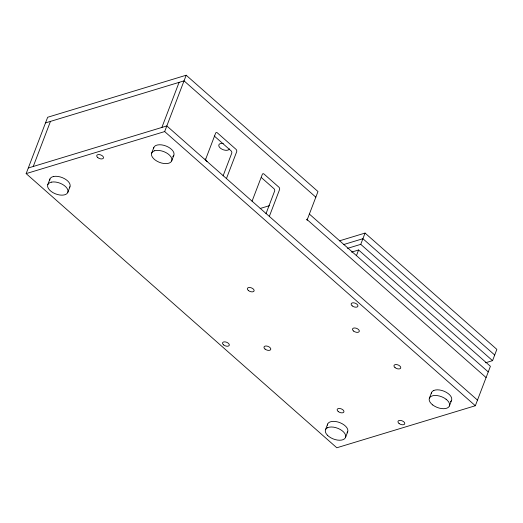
<?xml version="1.0" encoding="UTF-8"?>
<svg xmlns="http://www.w3.org/2000/svg" width="523" height="523" viewBox="0 0 523 523"><rect width="100%" height="100%" fill="white"/><g stroke="black" fill="none" stroke-linecap="round" stroke-linejoin="round"><path stroke-width="0.78" d="M351.593 252.106L358.601 249.981L490.397 366.29L475.335 405.737L336.812 447.773L26.15 173.616L47.665 117.263L186.188 75.227L317.984 191.536L307.223 219.712C306.471 220.268 306.87 218.725 307.393 219.268M33.25 166.477L50.463 121.401M47.783 184.626L49.933 178.99M67.794 192.438L69.945 186.803M151.677 153.095L153.827 147.46M161.875 127.442L179.088 82.359M26.15 173.616L164.673 131.574L186.188 75.227M171.681 160.907L173.832 155.272M205.395 159.979L215.613 133.208A1.785 1.236 73.1 0 1 217.326 132.842L236.03 149.343A1.785 1.236 73.1 0 1 236.664 151.788L226.446 178.552M223.092 175.872L231.715 153.291A1.785 1.236 73.1 0 0 231.081 150.846L214.247 135.987M252.073 201.172L262.298 174.407A1.785 1.236 73.1 0 1 264.01 174.035L278.909 187.188A1.785 1.236 73.1 0 1 279.55 189.633L269.332 216.404M265.978 213.724L274.601 191.137A1.785 1.236 73.1 0 0 273.967 188.692L261.389 177.591M356.451 255.616L358.601 249.981M347.52 248.36L360.752 244.346L365.054 233.075L496.85 349.384L492.548 360.654L485.54 362.779M325.496 429.71L327.646 424.075M345.5 437.522L347.658 431.887M429.39 398.18L431.54 392.544M449.394 405.992L451.545 400.357M307.596 220.039L306.844 219.791M327.718 427.644L329.235 427.186A10.722 5.779 20.9 0 1 342.173 430.756L343.604 432.011A10.722 5.779 20.9 0 1 343.278 439.582L341.767 440.046A10.722 5.779 20.9 0 1 328.856 436.489L327.398 435.221M433.763 390.485L435.28 390.021A10.722 5.779 20.9 0 1 448.218 393.59L449.649 394.845A10.722 5.779 20.9 0 1 450.486 401.729M45.514 122.898L184.037 80.862L315.833 197.171M28.301 167.981L166.824 125.938L477.486 400.102M260.186 208.474L269.541 205.637M339.375 240.868L365.054 233.075M343.448 244.614L362.903 238.71L494.699 355.019M53.673 176.467L52.156 176.931A10.722 5.779 20.9 0 0 49.724 180.67M51.522 182.102L50.005 182.566A10.722 5.779 20.9 0 0 49.718 190.143L51.13 191.411A10.722 5.779 20.9 0 0 64.068 194.955L65.571 194.504A10.722 5.779 20.9 0 0 65.885 186.927L64.447 185.652A10.722 5.779 20.9 0 0 51.542 182.122M446.054 399.206L447.498 400.481A10.722 5.779 20.9 0 1 447.172 408.051L445.655 408.515A10.722 5.779 20.9 0 1 432.75 404.959M432.73 404.965L431.285 403.691A10.722 5.779 20.9 0 1 431.612 396.12L433.129 395.656A10.722 5.779 20.9 0 1 446.06 399.226M360.752 244.346L492.548 360.654M309.381 214.077L488.24 371.925M307.223 219.712L486.089 377.56M164.673 131.574L475.335 405.737M172.773 156.645A10.722 5.779 20.9 0 0 171.93 149.768L170.491 148.493A10.722 5.779 20.9 0 0 157.586 144.956L156.05 145.401A10.722 5.779 20.9 0 0 153.625 148.565M53.66 176.48A10.722 5.779 20.9 0 1 66.578 180.03L68.042 181.291A10.722 5.779 20.9 0 1 69.33 187.757M431.338 393.649A10.722 5.779 20.9 0 1 433.796 390.491M327.411 425.166A10.722 5.779 20.9 0 1 329.876 422.015L331.386 421.551A10.722 5.779 20.9 0 1 344.291 425.107L345.755 426.376A10.722 5.779 20.9 0 1 347.043 432.841M327.431 435.228A10.722 5.779 20.9 0 1 327.751 427.657M229.427 148.898A5.655 3.046 20.9 0 1 223.681 149.898A5.655 3.046 20.9 0 1 218.771 145.564A5.655 3.046 20.9 0 1 223.262 143.452M205.127 158.914A35.741 19.253 20.9 0 1 207.036 161.627M154.618 150.774L153.899 151.036A10.722 5.779 20.9 0 0 153.579 158.606L155.017 159.881A10.722 5.779 20.9 0 0 167.955 163.424L169.465 162.973A10.722 5.779 20.9 0 0 169.779 155.403L168.341 154.122A10.722 5.779 20.9 0 0 155.436 150.591L154.618 150.774M248.438 290.566A3.583 1.929 20.9 0 0 254.073 290.978A3.583 1.929 20.9 0 0 249.713 287.48A3.583 1.929 20.9 0 0 248.438 290.566M338.25 411.555A3.583 1.929 20.9 0 0 343.892 411.961A3.583 1.929 20.9 0 0 339.525 408.463A3.583 1.929 20.9 0 0 338.25 411.555M265.076 349.096A3.583 1.929 20.9 0 0 270.718 349.501A3.583 1.929 20.9 0 0 266.351 346.004A3.583 1.929 20.9 0 0 265.076 349.096M223.609 344.932A3.583 1.929 20.9 0 0 229.251 345.343A3.583 1.929 20.9 0 0 224.883 341.846A3.583 1.929 20.9 0 0 223.609 344.932M97.814 157.639A3.583 1.929 20.9 0 0 103.449 158.051A3.583 1.929 20.9 0 0 99.089 154.553A3.583 1.929 20.9 0 0 97.814 157.639M352.234 305.896A3.583 1.929 20.9 0 0 357.876 306.301A3.583 1.929 20.9 0 0 353.509 302.804A3.583 1.929 20.9 0 0 352.234 305.896M353.607 331.066A3.583 1.929 20.9 0 0 359.249 331.477A3.583 1.929 20.9 0 0 354.882 327.973A3.583 1.929 20.9 0 0 353.607 331.066M395.055 367.643A3.583 1.929 20.9 0 0 400.696 368.055A3.583 1.929 20.9 0 0 396.329 364.551A3.583 1.929 20.9 0 0 395.055 367.643M399.062 423.493A3.583 1.929 20.9 0 0 404.697 423.905A3.583 1.929 20.9 0 0 400.33 420.4A3.583 1.929 20.9 0 0 399.062 423.493"/></g></svg>
